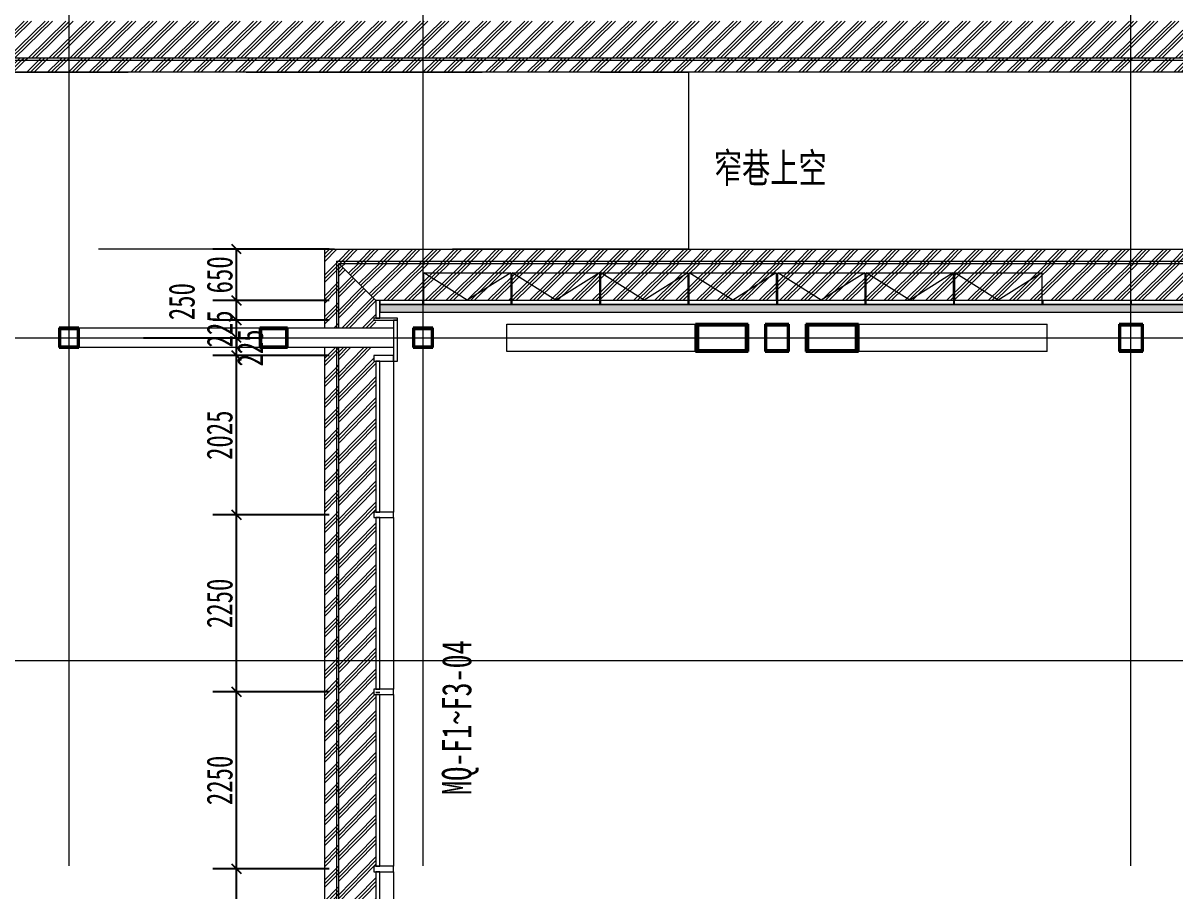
# Model space of a CAD drawing. Header units: millimetres. Extents: x 124696 to 347024, y 412631 to 564609.
# Drawn here: x 158087 to 172731, y 480822 to 491852 of the extents above; entities that cross this region are included whole.
import ezdxf

# ---------------------------------------------------------------- set-up
doc = ezdxf.new("R2010")
doc.units = ezdxf.units.MM
doc.header["$LTSCALE"] = 1500
doc.header["$MEASUREMENT"] = 0
for name, pattern in [('二层平面图$0$IMPORT-216002', [3, 2, -1]), ('二层平面图$0$划线 2mm', [3.6, 2, -1.6]), ('二层平面图$0$轴网线_12_3_3_3 mm', [21, 12, -3, 3, -3])]:
    doc.linetypes.add(name, pattern=pattern)
doc.layers.add('0-建筑底图', color=7, linetype='Continuous')
for name, color, linetype, lineweight in [('二层平面图$0$0-1', 7, 'Continuous', 5), ('二层平面图$0$A-LINE', 7, 'Continuous', 9), ('二层平面图$0$A-LINE-1', 7, '二层平面图$0$IMPORT-216002', 9), ('二层平面图$0$A-WALL-2', 170, 'Continuous', 20), ('二层平面图$0$A-WALL-CURT-PANEL-2', 7, 'Continuous', 9), ('二层平面图$0$A-WALL-CURT-PANEL-3', 140, 'Continuous', 9), ('二层平面图$0$A-WALL-CURT-STILE-2', 7, 'Continuous', 9), ('二层平面图$0$A-WALL-CURT-STILE-3', 7, 'Continuous', 9), ('二层平面图$0$A-WINDOW', 51, 'Continuous', 9), ('二层平面图$0$A-WINDOW-1', 51, '二层平面图$0$划线 2mm', 9), ('二层平面图$0$ANNO-DIMS', 3, 'Continuous', 15), ('二层平面图$0$ANNO-DOTE-1', 10, '二层平面图$0$轴网线_12_3_3_3 mm', 15), ('二层平面图$0$ANNO-TEXT', 7, 'Continuous', 15), ('二层平面图$0$FLOR', 91, 'Continuous', 9), ('二层平面图$0$FLOR-PATT', 99, 'Continuous', 9), ('二层平面图$0$S-BEAM', 4, 'Continuous', 9), ('二层平面图$0$S-BEAM-1', 7, 'Continuous', 9), ('二层平面图$0$S-BEAM-2', 130, 'Continuous', 35), ('二层平面图$0$S-COLU', 7, 'Continuous', 9), ('二层平面图$0$S-COLU-1', 250, 'Continuous', 5), ('二层平面图$0$S-COLU-2', 130, 'Continuous', 35), ('二层平面图$0$WALL-HATCH', 252, 'Continuous', 9), ('二层平面图$0$WALL-IDEN', 233, 'Continuous', 15)]:
    doc.layers.add(name, color=color, linetype=linetype, lineweight=lineweight)
doc.styles.add('二层平面图$0$黑体', font='simhei.ttf', dxfattribs={"width": 0.7, "height": 375})
doc.styles.add('二层平面图$0$黑体_5', font='simhei.ttf', dxfattribs={"width": 0.7, "height": 330})
doc.styles.add('二层平面图$0$黑体_B', font='', dxfattribs={"width": 0.7, "height": 375})
doc.styles.get('二层平面图$0$黑体_B').set_extended_font_data('SimHei', bold=True)
doc.dimstyles.new('二层平面图$0$直线_2_2mm_黑体_引线_文字在上', dxfattribs={"dimscale": 304.8, "dimtxt": 412.811453, "dimasz": 0.393701, "dimexe": 0.984252, "dimexo": 0.0625, "dimgap": 0.147638, "dimtad": 1, "dimdec": 0, "dimzin": 0, "dimdsep": 46, "dimtxsty": '二层平面图$0$黑体_5', "dimblk1": '二层平面图$0$_Oblique', "dimblk2": '二层平面图$0$_Oblique', "dimsah": 1, "dimcen": 0.09, "dimazin": 0, "dimtfac": 1, "dimtdec": 4, "dimtix": 1, "dimtmove": 0, "dimatfit": 3, "dimfxl": 3.937008, "dimfxlon": 1, "dimtvp": 1, "dimtolj": 1, "dimtzin": 0, "dimarcsym": 2})
doc.dimstyles.new('二层平面图$0$直线_2_2mm_黑体_引线_文字在上_2', dxfattribs={"dimscale": 304.8, "dimtxt": 412.811453, "dimasz": 0.393701, "dimexe": 0.984252, "dimexo": 0.0625, "dimgap": 0.147638, "dimtad": 1, "dimdec": 0, "dimzin": 0, "dimdsep": 46, "dimtxsty": '二层平面图$0$黑体_5', "dimblk1": '二层平面图$0$_Oblique', "dimblk2": '二层平面图$0$_Oblique', "dimsah": 1, "dimcen": 0.09, "dimazin": 0, "dimtfac": 1, "dimtdec": 4, "dimtix": 1, "dimtmove": 2, "dimatfit": 3, "dimfxl": 3.937008, "dimfxlon": 1, "dimtvp": 1, "dimtolj": 1, "dimtzin": 0, "dimarcsym": 2})
pattern_1 = [(45, (0, 0), (-132.5825, 132.5825), []), (45, (46.88, 0), (0, 265.16504), []), (45, (-46.88, 0), (0, 265.16504), [])]

# ---------------------------------------------------------------- blocks, each defined once
blk = doc.blocks.new('二层平面图$0$S-梁-钢-箱形1 - _-300x350x14x14-V38-104-2F')
at = {"layer": '二层平面图$0$S-BEAM-1'}
h = blk.add_hatch(color=256, dxfattribs=at)
h.paths.add_polyline_path([(23535, 15575), (23535, 15925), (22865, 15925), (22865, 15575)])
h.paths.add_polyline_path([(23504, 15589), (22896, 15589), (22896, 15911), (23504, 15911), (23504, 15614)])
for p, q in [((23535, 15925), (25935, 15925)), ((25935, 15575), (23535, 15575))]:
    blk.add_line(p, q, dxfattribs=at)
at = {"layer": '二层平面图$0$S-BEAM-2'}
for p, q in [((23535, 15925), (22865, 15925)), ((22865, 15925), (22865, 15575)), ((22896, 15589), (22896, 15911)), ((22896, 15911), (23504, 15911)), ((23504, 15911), (23504, 15589)), ((23535, 15575), (23535, 15925)), ((22865, 15575), (23535, 15575)), ((23504, 15589), (22896, 15589))]:
    blk.add_line(p, q, dxfattribs=at)
blk = doc.blocks.new('二层平面图$0$S-梁-钢-箱形1 - _-300x350x14x14-V39-104-2F')
at = {"layer": '二层平面图$0$S-BEAM-1'}
h = blk.add_hatch(color=256, dxfattribs=at)
h.paths.add_polyline_path([(22135, 15575), (22135, 15925), (21465, 15925), (21465, 15575)])
h.paths.add_polyline_path([(22104, 15589), (21496, 15589), (21496, 15911), (22104, 15911), (22104, 15614)])
for p, q in [((19065, 15925), (21465, 15925)), ((21465, 15575), (19065, 15575))]:
    blk.add_line(p, q, dxfattribs=at)
at = {"layer": '二层平面图$0$S-BEAM-2'}
for p, q in [((22135, 15925), (21465, 15925)), ((21465, 15925), (21465, 15575)), ((21496, 15589), (21496, 15911)), ((21496, 15911), (22104, 15911)), ((22104, 15911), (22104, 15589)), ((22135, 15575), (22135, 15925)), ((21465, 15575), (22135, 15575)), ((22104, 15589), (21496, 15589))]:
    blk.add_line(p, q, dxfattribs=at)
blk = doc.blocks.new('二层平面图$0$S-梁-钢-箱形1 - _-250x250x12x12-2248756-104-2F')
at = {"layer": '二层平面图$0$S-BEAM-1'}
h = blk.add_hatch(color=256, dxfattribs=at)
h.paths.add_polyline_path([(16277, 31375), (16277, 31625), (15923, 31625), (15923, 31375)])
h.paths.add_polyline_path([(16260, 31387), (15940, 31387), (15940, 31613), (16260, 31613)])
for p, q in [((16277, 31625), (17625, 31625)), ((17625, 31375), (16277, 31375))]:
    blk.add_line(p, q, dxfattribs=at)
at = {"layer": '二层平面图$0$S-BEAM-2'}
for p, q in [((16277, 31625), (15923, 31625)), ((15923, 31625), (15923, 31375)), ((15940, 31387), (15940, 31613)), ((15940, 31613), (16260, 31613)), ((16260, 31613), (16260, 31387)), ((16277, 31375), (16277, 31625)), ((15923, 31375), (16277, 31375)), ((16260, 31387), (15940, 31387))]:
    blk.add_line(p, q, dxfattribs=at)
blk = doc.blocks.new('二层平面图$0$S-柱-钢-矩形管 - _-300x350x14x14-1974236-104-2F')
at = {"layer": '二层平面图$0$S-COLU'}
h = blk.add_hatch(color=256, dxfattribs=at)
h.paths.add_polyline_path([(-150, -175), (150, -175), (150, 175), (-150, 175), (-150, 148)])
h.paths.add_polyline_path([(-136, -161), (-136, 161), (136, 161), (136, -161)])
at = {"layer": '二层平面图$0$S-COLU-2'}
for p, q in [((150, 175), (-150, 175)), ((-150, 175), (-150, -175)), ((-136, -161), (-136, 161)), ((-136, 161), (136, 161)), ((136, 161), (136, -161)), ((150, -175), (150, 175)), ((-150, -175), (150, -175)), ((136, -161), (-136, -161))]:
    blk.add_line(p, q, dxfattribs=at)
blk = doc.blocks.new('二层平面图$0$S-梁-钢-箱形1 - _-250x250x12x12-2196296-104-2F')
at = {"layer": '二层平面图$0$S-BEAM-1'}
for p, q in [((-2250, -113), (-2250, 113)), ((-2125, 125), (173, 125)), ((173, -125), (-2125, -125))]:
    blk.add_line(p, q, dxfattribs=at)
blk = doc.blocks.new('二层平面图$0$SHS-Structure-Center_rvt-1-104-2F')
at = {"layer": '二层平面图$0$S-COLU-1'}
h = blk.add_hatch(color=256, dxfattribs=at)
h.paths.add_polyline_path([(13625, 31375), (13625, 31625), (13375, 31625), (13375, 31375)])
h.paths.add_polyline_path([(13613, 31387), (13387, 31387), (13387, 31613), (13613, 31613)])
h = blk.add_hatch(color=256, dxfattribs=at)
h.paths.add_polyline_path([(17875, 31375), (18125, 31375), (18125, 31625), (17875, 31625)])
h.paths.add_polyline_path([(18113, 31387), (17887, 31387), (17887, 31613), (18113, 31613)])
at = {"layer": '二层平面图$0$S-COLU-2'}
for p, q in [((13625, 31625), (13375, 31625)), ((13375, 31625), (13375, 31375)), ((13387, 31613), (13613, 31613)), ((13387, 31387), (13387, 31613)), ((13613, 31613), (13613, 31387)), ((13625, 31375), (13625, 31625)), ((18125, 31625), (17875, 31625)), ((17875, 31625), (17875, 31375)), ((17887, 31613), (18113, 31613)), ((17887, 31387), (17887, 31613)), ((18113, 31613), (18113, 31387)), ((18125, 31375), (18125, 31625)), ((13375, 31375), (13625, 31375)), ((13613, 31387), (13387, 31387)), ((17875, 31375), (18125, 31375)), ((18113, 31387), (17887, 31387))]:
    blk.add_line(p, q, dxfattribs=at)
at = {"layer": '二层平面图$0$S-BEAM'}
for name, p in [('二层平面图$0$S-梁-钢-箱形1 - _-300x350x14x14-V39-104-2F', (0, 15750)), ('二层平面图$0$S-梁-钢-箱形1 - _-300x350x14x14-V38-104-2F', (0, 15750)), ('二层平面图$0$S-梁-钢-箱形1 - _-250x250x12x12-2196296-104-2F', (15750, 31500)), ('二层平面图$0$S-梁-钢-箱形1 - _-250x250x12x12-2248756-104-2F', (0, 0))]:
    blk.add_blockref(name, p, dxfattribs=at)
at = {"layer": '二层平面图$0$S-COLU'}
for p in [(22500, 31500), (27000, 31500)]:
    blk.add_blockref('二层平面图$0$S-柱-钢-矩形管 - _-300x350x14x14-1974236-104-2F', p, dxfattribs=at)
blk = doc.blocks.new('二层平面图$0$系统嵌板 - 深灰色蜂窝铝板-12129158-104-2F')
at = {"layer": '二层平面图$0$A-WALL-CURT-PANEL-3'}
for p, q in [((260, 0), (-260, 0)), ((-260, 0), (-260, -50)), ((260, -50), (260, 0)), ((-260, -50), (260, -50))]:
    blk.add_line(p, q, dxfattribs=at)
blk = doc.blocks.new('二层平面图$0$系统嵌板 - 深灰色蜂窝铝板_25-12129202-104-2F')
at = {"layer": '二层平面图$0$A-WALL-CURT-PANEL-3'}
for p, q in [((150, 0), (-150, 0)), ((-150, 0), (-150, -25)), ((150, -25), (150, 0)), ((-150, -25), (150, -25))]:
    blk.add_line(p, q, dxfattribs=at)
blk = doc.blocks.new('二层平面图$0$楼板 斜檐口 - 楼板 斜檐口-3571289-104-2F')
at = {"layer": '二层平面图$0$FLOR-PATT'}
h = blk.add_hatch(dxfattribs=at)
h.set_pattern_fill('FP_99', color=256, style=0, pattern_type=2)
h.set_pattern_definition([(44.366, (0, 1579.26), (-132.58266, 129.6791), []), (44.366, (46.88, 1579.26), (-0.0003, 259.3593), []), (44.366, (-46.88, 1579.26), (-0.0003, 259.3593), [])])
h.paths.add_polyline_path([(30371, 35055), (30555, 35055), (31000, 35500), (31000, 35525), (12400, 35525), (12400, 35055), (29254, 35055)])
h = blk.add_hatch(dxfattribs=at)
h.set_pattern_fill('FP_47', color=256, style=0, pattern_type=2)
h.set_pattern_definition(pattern_1)
h.paths.add_polyline_path([(16930, 21195), (16930, 21225), (16900, 21225), (16900, 21195), (16902, 21195)])
h.paths.add_polyline_path([(16900, 21375), (16930, 21375), (16930, 31375), (16900, 31375), (16900, 22216)])
h.paths.add_polyline_path([(16928, 31625), (16930, 31625), (16930, 32445), (30555, 32445), (30555, 35055), (12400, 35055), (12400, 35025), (30525, 35025), (30525, 32475), (16900, 32475), (16900, 31625)])
h = blk.add_hatch(dxfattribs=at)
h.set_pattern_fill('FP_47', color=256, style=0, pattern_type=2)
h.set_pattern_definition(pattern_1)
h.paths.add_polyline_path([(16762, 21195), (16900, 21195), (16900, 31375), (16750, 31375), (16750, 21195)])
h.paths.add_polyline_path([(16866, 31625), (16900, 31625), (16900, 32475), (30525, 32475), (30525, 35025), (12400, 35025), (12400, 34875), (30375, 34875), (30375, 32625), (16750, 32625), (16750, 31625)])
h = blk.add_hatch(dxfattribs=at)
h.set_pattern_fill('FP_96', color=256, style=0, pattern_type=2)
h.set_pattern_definition([(45.634, (794.28, 0), (-129.6791, 132.5827), []), (45.634, (840.13, 0), (0.0011, 265.165), []), (45.634, (748.43, 0), (0.0011, 265.165), [])])
h.paths.add_polyline_path([(17400, 20723), (17400, 22465), (17375, 22465), (17375, 22535), (17400, 22535), (17400, 24715), (17375, 24715), (17375, 24785), (17400, 24785), (17400, 26965), (17375, 26965), (17375, 27035), (17400, 27035), (17400, 29215), (17375, 29215), (17375, 29285), (17400, 29285), (17400, 31205), (17375, 31205), (17375, 31275), (17400, 31275), (17400, 31375), (16930, 31375), (16930, 21195)])
h.paths.add_polyline_path([(17400, 31625), (17400, 31725), (17375, 31725), (17375, 31750), (17400, 31750), (17400, 31975), (16930, 32445), (16930, 31625)])
h = blk.add_hatch(dxfattribs=at)
h.set_pattern_fill('FP_97', color=256, style=0, pattern_type=2)
h.set_pattern_definition([(44.366, (0, 1344.09), (-132.58266, 129.6791), []), (44.366, (46.88, 1344.09), (-0.0003, 259.3593), []), (44.366, (-46.88, 1344.09), (-0.0003, 259.3593), [])])
h.paths.add_polyline_path([(30555, 31975), (31000, 31975), (31000, 32000), (30555, 32445), (16930, 32445), (17400, 31975), (30379, 31975)])
at = {"layer": '二层平面图$0$A-LINE'}
for p, q in [((30555, 35055), (12400, 35055)), ((30525, 35025), (12400, 35025)), ((30375, 34875), (12400, 34875)), ((16750, 31625), (16750, 32625)), ((16750, 32625), (30375, 32625)), ((16900, 32475), (16900, 31625)), ((16900, 32475), (30525, 32475)), ((16930, 31625), (16930, 32445)), ((16930, 32445), (30555, 32445)), ((16750, 21195), (16750, 31375)), ((16900, 31375), (16900, 21195)), ((16930, 21195), (16930, 31375))]:
    blk.add_line(p, q, dxfattribs=at)
at = {"layer": '二层平面图$0$FLOR'}
blk.add_line((17400, 31975), (16930, 32445), dxfattribs=at)
blk = doc.blocks.new('二层平面图$0$矩形竖梃 - 幕墙龙骨_70_250-11836727-104-2F')
at = {"layer": '二层平面图$0$A-WALL-CURT-STILE-3'}
for p, q in [((0, 25), (-70, 25)), ((-70, 25), (-70, -225)), ((0, -225), (0, 25)), ((-70, -225), (0, -225))]:
    blk.add_line(p, q, dxfattribs=at)
blk = doc.blocks.new('二层平面图$0$系统嵌板 - 白色艾特板-12951026-104-2F')
at = {"layer": '二层平面图$0$A-WALL-CURT-PANEL-3'}
for p, q in [((558.5, 0), (-558.5, 0)), ((-558.5, 0), (-558.5, -50)), ((558.5, -50), (558.5, 0)), ((-558.5, -50), (558.5, -50))]:
    blk.add_line(p, q, dxfattribs=at)
blk = doc.blocks.new('二层平面图$0$系统嵌板 - 白色艾特板-12950994-104-2F')
at = {"layer": '二层平面图$0$A-WALL-CURT-PANEL-3'}
for p, q in [((558.5, 0), (-558.5, 0)), ((-558.5, 0), (-558.5, -50)), ((558.5, -50), (558.5, 0)), ((-558.5, -50), (558.5, -50))]:
    blk.add_line(p, q, dxfattribs=at)
blk = doc.blocks.new('二层平面图$0$系统嵌板 - 白色艾特板-12951069-104-2F')
at = {"layer": '二层平面图$0$A-WALL-CURT-PANEL-3'}
for p, q in [((273, 0), (-273, 0)), ((-273, 0), (-273, -50)), ((273, -50), (273, 0)), ((-273, -50), (273, -50))]:
    blk.add_line(p, q, dxfattribs=at)
blk = doc.blocks.new('二层平面图$0$系统嵌板 - 白色艾特板-12951025-104-2F')
at = {"layer": '二层平面图$0$A-WALL-CURT-PANEL-3'}
for p, q in [((558.5, 0), (-558.5, 0)), ((-558.5, 0), (-558.5, -50)), ((558.5, -50), (558.5, 0)), ((-558.5, -50), (558.5, -50))]:
    blk.add_line(p, q, dxfattribs=at)
blk = doc.blocks.new('二层平面图$0$系统嵌板 - 深灰色蜂窝铝板-12153462-104-2F')
at = {"layer": '二层平面图$0$A-WALL-CURT-PANEL-3'}
for p, q in [((112.5, 0), (-112.5, 0)), ((-112.5, 0), (-112.5, -50)), ((112.5, -50), (112.5, 0)), ((-112.5, -50), (112.5, -50))]:
    blk.add_line(p, q, dxfattribs=at)
blk = doc.blocks.new('二层平面图$0$系统嵌板 - 00S-玻璃-12648780-104-2F')
at = {"layer": '二层平面图$0$A-WALL-CURT-PANEL-3'}
for p, q in [((960, 50), (-960, 50)), ((-960, 50), (-960, 0)), ((-960, 0), (960, 0)), ((960, 0), (960, 50))]:
    blk.add_line(p, q, dxfattribs=at)
blk = doc.blocks.new('二层平面图$0$系统嵌板 - 00S-玻璃-12648781-104-2F')
at = {"layer": '二层平面图$0$A-WALL-CURT-PANEL-3'}
for p, q in [((1090, 50), (-1090, 50)), ((-1090, 50), (-1090, 0)), ((-1090, 0), (1090, 0)), ((1090, 0), (1090, 50))]:
    blk.add_line(p, q, dxfattribs=at)
blk = doc.blocks.new('二层平面图$0$矩形竖梃 - 幕墙龙骨_20_225_隐框-12530038-104-2F')
at = {"layer": '二层平面图$0$A-WALL-CURT-STILE-2'}
blk.add_line((17625, 31205), (17625, 29285), dxfattribs=at)
blk = doc.blocks.new('二层平面图$0$矩形竖梃 - 幕墙龙骨_20_225_隐框-12502224-104-2F')
at = {"layer": '二层平面图$0$A-WALL-CURT-STILE-2'}
blk.add_line((17625, 29215), (17625, 27035), dxfattribs=at)
blk = doc.blocks.new('二层平面图$0$矩形竖梃 - 幕墙龙骨_70_250-12494320-104-2F')
at = {"layer": '二层平面图$0$A-WALL-CURT-STILE-3'}
for p, q in [((-35, 25), (35, 25)), ((-35, -225), (-35, 25)), ((35, 25), (35, -225)), ((35, -225), (-35, -225))]:
    blk.add_line(p, q, dxfattribs=at)
blk = doc.blocks.new('二层平面图$0$A-嵌板_上悬铝窗 - SC1111_-13127255-104-2F')
at = {"layer": '二层平面图$0$A-WINDOW-1'}
for p, q in [((0, 2.5), (-553.5, 352.5)), ((-553.5, 352.5), (553.5, 352.5)), ((-553.5, 2.5), (-553.5, 352.5)), ((553.5, 352.5), (0, 2.5)), ((553.5, 352.5), (553.5, 2.5))]:
    blk.add_line(p, q, dxfattribs=at)
blk = doc.blocks.new('二层平面图$0$A-嵌板_上悬铝窗 - SC1111_-13127256-104-2F')
at = {"layer": '二层平面图$0$A-WINDOW-1'}
for p, q in [((0, 2.5), (-553.5, 352.5)), ((-553.5, 352.5), (553.5, 352.5)), ((-553.5, 2.5), (-553.5, 352.5)), ((553.5, 352.5), (0, 2.5)), ((553.5, 352.5), (553.5, 2.5))]:
    blk.add_line(p, q, dxfattribs=at)
blk = doc.blocks.new('二层平面图$0$矩形竖梃 - 8 x 50 mm 蜂窝铝板幕墙开缝-12387415-104-2F')
at = {"layer": '二层平面图$0$A-WALL-CURT-STILE-3'}
for p, q in [((-4, 50), (4, 50)), ((-4, 0), (-4, 50)), ((4, 0), (-4, 0)), ((4, 50), (4, 0))]:
    blk.add_line(p, q, dxfattribs=at)
blk = doc.blocks.new('二层平面图$0$_Oblique')
at = {"color": 0, "linetype": 'ByBlock', "lineweight": -2}
blk.add_line((-0.5, -0.5), (0.5, 0.5), dxfattribs=at)
blk = doc.blocks.new('*D2426')
at = {"layer": '二层平面图$0$ANNO-DIMS', "color": 0, "lineweight": -2, "transparency": 16777216}
for p, q in [((16808, 24750), (15327, 24750)), ((15627, 22500), (15627, 24750)), ((16808, 22500), (15327, 22500))]:
    blk.add_line(p, q, dxfattribs=at)
at = {"layer": '二层平面图$0$ANNO-DIMS', "color": 0, "lineweight": -2, "transparency": 16777216, "xscale": 120, "yscale": 120, "zscale": 120}
for p, rotation in [((15627, 24750), 90), ((15627, 22500), 270)]:
    blk.add_blockref('二层平面图$0$_Oblique', p, dxfattribs=dict(at, rotation=rotation))
at = {"layer": '二层平面图$0$ANNO-DIMS', "color": 0, "transparency": 16777216, "insert": (15415, 23625), "char_height": 330, "width": 806.42, "attachment_point": 5, "rotation": 90, "style": '二层平面图$0$黑体_5'}
blk.add_mtext('\\A1;2250', dxfattribs=at)
blk = doc.blocks.new('*D2427')
at = {"layer": '二层平面图$0$ANNO-DIMS', "color": 0, "lineweight": -2, "transparency": 16777216}
for p, q in [((16808, 27000), (15327, 27000)), ((15627, 24750), (15627, 27000)), ((16808, 24750), (15327, 24750))]:
    blk.add_line(p, q, dxfattribs=at)
at = {"layer": '二层平面图$0$ANNO-DIMS', "color": 0, "lineweight": -2, "transparency": 16777216, "xscale": 120, "yscale": 120, "zscale": 120}
for p, rotation in [((15627, 27000), 90), ((15627, 24750), 270)]:
    blk.add_blockref('二层平面图$0$_Oblique', p, dxfattribs=dict(at, rotation=rotation))
at = {"layer": '二层平面图$0$ANNO-DIMS', "color": 0, "transparency": 16777216, "insert": (15415, 25875), "char_height": 330, "width": 806.42, "attachment_point": 5, "rotation": 90, "style": '二层平面图$0$黑体_5'}
blk.add_mtext('\\A1;2250', dxfattribs=at)
blk = doc.blocks.new('*D2428')
at = {"layer": '二层平面图$0$ANNO-DIMS', "color": 0, "lineweight": -2, "transparency": 16777216}
for p, q in [((16808, 29250), (15327, 29250)), ((15627, 27000), (15627, 29250)), ((16808, 27000), (15327, 27000))]:
    blk.add_line(p, q, dxfattribs=at)
at = {"layer": '二层平面图$0$ANNO-DIMS', "color": 0, "lineweight": -2, "transparency": 16777216, "xscale": 120, "yscale": 120, "zscale": 120}
for p, rotation in [((15627, 29250), 90), ((15627, 27000), 270)]:
    blk.add_blockref('二层平面图$0$_Oblique', p, dxfattribs=dict(at, rotation=rotation))
at = {"layer": '二层平面图$0$ANNO-DIMS', "color": 0, "transparency": 16777216, "insert": (15415, 28125), "char_height": 330, "width": 806.42, "attachment_point": 5, "rotation": 90, "style": '二层平面图$0$黑体_5'}
blk.add_mtext('\\A1;2250', dxfattribs=at)
blk = doc.blocks.new('*D2429')
at = {"layer": '二层平面图$0$ANNO-DIMS', "color": 0, "lineweight": -2, "transparency": 16777216}
for p, q in [((16808, 31275), (15327, 31275)), ((15627, 29250), (15627, 31275)), ((16808, 29250), (15327, 29250))]:
    blk.add_line(p, q, dxfattribs=at)
at = {"layer": '二层平面图$0$ANNO-DIMS', "color": 0, "lineweight": -2, "transparency": 16777216, "xscale": 120, "yscale": 120, "zscale": 120}
for p, rotation in [((15627, 31275), 90), ((15627, 29250), 270)]:
    blk.add_blockref('二层平面图$0$_Oblique', p, dxfattribs=dict(at, rotation=rotation))
at = {"layer": '二层平面图$0$ANNO-DIMS', "color": 0, "transparency": 16777216, "insert": (15415, 30262), "char_height": 330, "width": 806.42, "attachment_point": 5, "rotation": 90, "style": '二层平面图$0$黑体_5'}
blk.add_mtext('\\A1;2025', dxfattribs=at)
blk = doc.blocks.new('*D2430')
at = {"layer": '二层平面图$0$ANNO-DIMS', "color": 0, "lineweight": -2, "transparency": 16777216}
for p, q in [((14446, 31500), (15927, 31500)), ((15627, 31275), (15627, 31500)), ((16808, 31275), (15327, 31275))]:
    blk.add_line(p, q, dxfattribs=at)
at = {"layer": '二层平面图$0$ANNO-DIMS', "color": 0, "lineweight": -2, "transparency": 16777216, "xscale": 120, "yscale": 120, "zscale": 120}
for p, rotation in [((15627, 31500), 90), ((15627, 31275), 270)]:
    blk.add_blockref('二层平面图$0$_Oblique', p, dxfattribs=dict(at, rotation=rotation))
at = {"layer": '二层平面图$0$ANNO-DIMS', "color": 0, "transparency": 16777216, "insert": (15636, 31135), "char_height": 330, "width": 604.82, "attachment_point": 1, "rotation": 90, "line_spacing_factor": 0.872751, "style": '二层平面图$0$黑体_5'}
blk.add_mtext('\\A1;225', dxfattribs=at)
blk = doc.blocks.new('*D2363')
at = {"layer": '二层平面图$0$ANNO-DIMS', "color": 0, "lineweight": -2, "transparency": 16777216}
for p, q in [((15627, 31725), (15627, 31845)), ((16808, 31725), (15327, 31725)), ((15627, 31500), (15627, 31725)), ((14446, 31500), (15927, 31500)), ((15627, 31500), (15627, 31380))]:
    blk.add_line(p, q, dxfattribs=at)
at = {"layer": '二层平面图$0$ANNO-DIMS', "color": 0, "lineweight": -2, "transparency": 16777216, "xscale": 120, "yscale": 120, "zscale": 120}
for p, rotation in [((15627, 31725), 270), ((15627, 31500), 90)]:
    blk.add_blockref('二层平面图$0$_Oblique', p, dxfattribs=dict(at, rotation=rotation))
at = {"layer": '二层平面图$0$ANNO-DIMS', "color": 0, "transparency": 16777216, "insert": (15417, 31613), "char_height": 330, "width": 604.82, "attachment_point": 5, "rotation": 90, "style": '二层平面图$0$黑体_5'}
blk.add_mtext('\\A1;225', dxfattribs=at)
blk = doc.blocks.new('*D2364')
at = {"layer": '二层平面图$0$ANNO-DIMS', "color": 0, "lineweight": -2, "transparency": 16777216}
for p, q in [((16808, 31975), (15327, 31975)), ((15627, 31725), (15627, 31975)), ((16808, 31725), (15327, 31725))]:
    blk.add_line(p, q, dxfattribs=at)
at = {"layer": '二层平面图$0$ANNO-DIMS', "color": 0, "lineweight": -2, "transparency": 16777216, "xscale": 120, "yscale": 120, "zscale": 120}
for p, rotation in [((15627, 31975), 90), ((15627, 31725), 270)]:
    blk.add_blockref('二层平面图$0$_Oblique', p, dxfattribs=dict(at, rotation=rotation))
at = {"layer": '二层平面图$0$ANNO-DIMS', "color": 0, "transparency": 16777216, "insert": (14766, 31724), "char_height": 330, "width": 604.82, "attachment_point": 1, "rotation": 90, "line_spacing_factor": 0.872751, "style": '二层平面图$0$黑体_5'}
blk.add_mtext('\\A1;250', dxfattribs=at)
blk = doc.blocks.new('*D2365')
at = {"layer": '二层平面图$0$ANNO-DIMS', "color": 0, "lineweight": -2, "transparency": 16777216}
for p, q in [((16808, 32625), (15327, 32625)), ((15627, 31975), (15627, 32625)), ((16808, 31975), (15327, 31975))]:
    blk.add_line(p, q, dxfattribs=at)
at = {"layer": '二层平面图$0$ANNO-DIMS', "color": 0, "lineweight": -2, "transparency": 16777216, "xscale": 120, "yscale": 120, "zscale": 120}
for p, rotation in [((15627, 32625), 90), ((15627, 31975), 270)]:
    blk.add_blockref('二层平面图$0$_Oblique', p, dxfattribs=dict(at, rotation=rotation))
at = {"layer": '二层平面图$0$ANNO-DIMS', "color": 0, "transparency": 16777216, "insert": (15415, 32300), "char_height": 330, "width": 604.82, "attachment_point": 5, "rotation": 90, "style": '二层平面图$0$黑体_5'}
blk.add_mtext('\\A1;650', dxfattribs=at)
blk = doc.blocks.new('二层平面图')
at = {"layer": '二层平面图$0$WALL-HATCH'}
h = blk.add_hatch(dxfattribs=at)
h.set_pattern_fill('FP_124', color=8, angle=-113.578, style=0, pattern_type=2)
h.set_pattern_definition([(246.422, (40449.556, 31917.38), (-0.21196, -152.88676), [26.213, -13.882, 69.19, -13.882, -42.855]), (246.422, (40449.556, 31917.38), (-0.21196, -152.88676), [-123.167, 26.213, -16.642]), (293.58, (40489.474, 31917.38), (66.51436, -0.00144), [26.213, -13.882, 69.26, -13.882, -42.855]), (293.58, (40489.474, 31917.38), (66.51436, -0.00144), [-123.237, 26.213, -16.642]), (180, (40489.47, 31917.38), (-2e-11, -152.4), [39.907, -26.604]), (180, (40456.22, 31780.22), (-2e-11, -152.4), [39.907, -26.604]), (270, (40500, 31893.26), (66.513, -7e-12), [12.722, -139.678]), (270, (40466.744, 31817.06), (66.513, -7e-12), [12.722, -139.678]), (270, (40439.04, 31893.26), (66.513, -7e-12), [12.722, -139.678]), (270, (40405.784, 31817.06), (66.513, -7e-12), [12.722, -139.678])])
h.paths.add_polyline_path([(67925, 31825), (67925, 31925), (40775, 31925), (40775, 31825), (66567.8, 31825)])
h.paths.add_polyline_path([(30671.8, 31825), (31225, 31825), (31225, 31925), (17450, 31925), (17450, 31825), (27910.6, 31825)])
at = {"layer": '二层平面图$0$A-LINE', "color": 8}
for p, q in [((19064.5, 31325), (19064.5, 31675)), ((25935.5, 31325), (25935.5, 31675)), ((17400, 26995), (17450, 26995))]:
    blk.add_line(p, q, dxfattribs=at)
at = {"layer": '二层平面图$0$A-LINE-1', "color": 8}
for p, q in [((-6750, 34875.4), (21375, 34875.4)), ((21375, 34875.4), (21375, 32625)), ((21375, 32625), (7875, 32625))]:
    blk.add_line(p, q, dxfattribs=at)
at = {"layer": '二层平面图$0$A-WALL-2', "color": 8}
for p, q in [((31225, 31925), (17450, 31925)), ((17450, 31925), (17450, 31825)), ((17450, 31825), (31225, 31825))]:
    blk.add_line(p, q, dxfattribs=at)
at = {"layer": '二层平面图$0$ANNO-DOTE-1', "color": 8}
for p, q in [((13500, -6710.3), (13500, 106757.2)), ((18000, -6710.3), (18000, 106757.2)), ((27000, -6710.3), (27000, 106757.2)), ((-18896.2, 31500), (161528.2, 31500)), ((-18896.2, 27400), (161528.2, 27400))]:
    blk.add_line(p, q, dxfattribs=at)
at = {"layer": '二层平面图$0$0-1', "color": 8}
blk.add_blockref('二层平面图$0$SHS-Structure-Center_rvt-1-104-2F', (0, 0), dxfattribs=at)
at = {"layer": '二层平面图$0$A-LINE', "color": 8}
blk.add_blockref('二层平面图$0$楼板 斜檐口 - 楼板 斜檐口-3571289-104-2F', (0, 0), dxfattribs=at)
at = {"layer": '二层平面图$0$A-WALL-CURT-PANEL-2', "color": 8}
for name, p, rotation in [('二层平面图$0$系统嵌板 - 深灰色蜂窝铝板-12153462-104-2F', (17400, 31862.5), 90), ('二层平面图$0$系统嵌板 - 深灰色蜂窝铝板_25-12129202-104-2F', (17525, 31725), 180), ('二层平面图$0$系统嵌板 - 深灰色蜂窝铝板-12129158-104-2F', (17625, 31465), 90), ('二层平面图$0$系统嵌板 - 00S-玻璃-12648780-104-2F', (17400, 30245), 269.9999999999999), ('二层平面图$0$系统嵌板 - 00S-玻璃-12648781-104-2F', (17400, 28125), 269.9999999999999), ('二层平面图$0$系统嵌板 - 00S-玻璃-12648781-104-2F', (17400, 25875), 269.9999999999999), ('二层平面图$0$系统嵌板 - 00S-玻璃-12648781-104-2F', (17400, 23625), 269.9999999999999)]:
    blk.add_blockref(name, p, dxfattribs=dict(at, rotation=rotation))
for name, p in [('二层平面图$0$系统嵌板 - 白色艾特板-12951069-104-2F', (17723, 31975)), ('二层平面图$0$系统嵌板 - 白色艾特板-12951026-104-2F', (18562.5, 31975)), ('二层平面图$0$系统嵌板 - 白色艾特板-12951026-104-2F', (19687.5, 31975)), ('二层平面图$0$系统嵌板 - 白色艾特板-12951026-104-2F', (20812.5, 31975)), ('二层平面图$0$系统嵌板 - 白色艾特板-12951025-104-2F', (21937.5, 31975)), ('二层平面图$0$系统嵌板 - 白色艾特板-12951026-104-2F', (23062.5, 31975)), ('二层平面图$0$系统嵌板 - 白色艾特板-12951026-104-2F', (24187.5, 31975)), ('二层平面图$0$系统嵌板 - 白色艾特板-12951026-104-2F', (25312.5, 31975)), ('二层平面图$0$系统嵌板 - 白色艾特板-12950994-104-2F', (26437.5, 31975)), ('二层平面图$0$系统嵌板 - 白色艾特板-12950994-104-2F', (27562.5, 31975))]:
    blk.add_blockref(name, p, dxfattribs=at)
at = {"layer": '二层平面图$0$A-WALL-CURT-STILE-2', "color": 8, "extrusion": (0, 0, -1)}
for name, p, rotation in [('二层平面图$0$矩形竖梃 - 8 x 50 mm 蜂窝铝板幕墙开缝-12387415-104-2F', (-18000, 31975), 180), ('二层平面图$0$矩形竖梃 - 8 x 50 mm 蜂窝铝板幕墙开缝-12387415-104-2F', (-19125, 31975), 180), ('二层平面图$0$矩形竖梃 - 8 x 50 mm 蜂窝铝板幕墙开缝-12387415-104-2F', (-20250, 31975), 180), ('二层平面图$0$矩形竖梃 - 8 x 50 mm 蜂窝铝板幕墙开缝-12387415-104-2F', (-21375, 31975), 180), ('二层平面图$0$矩形竖梃 - 8 x 50 mm 蜂窝铝板幕墙开缝-12387415-104-2F', (-22500, 31975), 180), ('二层平面图$0$矩形竖梃 - 8 x 50 mm 蜂窝铝板幕墙开缝-12387415-104-2F', (-23625, 31975), 180), ('二层平面图$0$矩形竖梃 - 8 x 50 mm 蜂窝铝板幕墙开缝-12387415-104-2F', (-24750, 31975), 180), ('二层平面图$0$矩形竖梃 - 8 x 50 mm 蜂窝铝板幕墙开缝-12387415-104-2F', (-25875, 31975), 180), ('二层平面图$0$矩形竖梃 - 8 x 50 mm 蜂窝铝板幕墙开缝-12387415-104-2F', (-27000, 31975), 180), ('二层平面图$0$矩形竖梃 - 幕墙龙骨_70_250-12494320-104-2F', (-17400, 29250), 270.0000000000001), ('二层平面图$0$矩形竖梃 - 幕墙龙骨_70_250-12494320-104-2F', (-17400, 27000), 270.0000000000001), ('二层平面图$0$矩形竖梃 - 幕墙龙骨_70_250-12494320-104-2F', (-17400, 24750), 270.0000000000001)]:
    blk.add_blockref(name, p, dxfattribs=dict(at, rotation=rotation))
at = {"layer": '二层平面图$0$A-WALL-CURT-STILE-2', "color": 8, "rotation": 89.99999999999991}
blk.add_blockref('二层平面图$0$矩形竖梃 - 幕墙龙骨_70_250-11836727-104-2F', (17400, 31275), dxfattribs=at)
at = {"layer": '二层平面图$0$A-WALL-CURT-STILE-2', "color": 8}
for name, p in [('二层平面图$0$矩形竖梃 - 幕墙龙骨_20_225_隐框-12530038-104-2F', (0, 0)), ('二层平面图$0$矩形竖梃 - 幕墙龙骨_20_225_隐框-12502224-104-2F', (0, 0)), ('二层平面图$0$矩形竖梃 - 幕墙龙骨_20_225_隐框-12502224-104-2F', (0, -2250)), ('二层平面图$0$矩形竖梃 - 幕墙龙骨_20_225_隐框-12502224-104-2F', (0, -4500))]:
    blk.add_blockref(name, p, dxfattribs=at)
at = {"layer": '二层平面图$0$A-WINDOW', "color": 8}
for name, p in [('二层平面图$0$A-嵌板_上悬铝窗 - SC1111_-13127255-104-2F', (18562.5, 31975)), ('二层平面图$0$A-嵌板_上悬铝窗 - SC1111_-13127255-104-2F', (19687.5, 31975)), ('二层平面图$0$A-嵌板_上悬铝窗 - SC1111_-13127255-104-2F', (20812.5, 31975)), ('二层平面图$0$A-嵌板_上悬铝窗 - SC1111_-13127256-104-2F', (21937.5, 31975)), ('二层平面图$0$A-嵌板_上悬铝窗 - SC1111_-13127255-104-2F', (23062.5, 31975)), ('二层平面图$0$A-嵌板_上悬铝窗 - SC1111_-13127255-104-2F', (24187.5, 31975)), ('二层平面图$0$A-嵌板_上悬铝窗 - SC1111_-13127255-104-2F', (25312.5, 31975))]:
    blk.add_blockref(name, p, dxfattribs=at)
at = {"layer": '二层平面图$0$ANNO-TEXT', "color": 8, "insert": (21698.3, 33845.2), "char_height": 375, "width": 1919.24, "attachment_point": 1, "style": '二层平面图$0$黑体_B'}
blk.add_mtext('窄巷上空', dxfattribs=at)
at = {"layer": '二层平面图$0$WALL-IDEN', "color": 8, "insert": (18239.2, 25691.1), "char_height": 375, "width": 2592.657, "attachment_point": 1, "rotation": 90, "style": '二层平面图$0$黑体'}
blk.add_mtext('MQ-F1~F3-04', dxfattribs=at)
at = {"layer": '二层平面图$0$ANNO-DIMS', "color": 8}
for base, p1, p2, override, picture, middle in [((15626.9, 32625), (16826.9, 31975), (16826.9, 32625), {"dimpost": '<>', "dimfxl": 650}, '*D2365', (15415, 32300)), ((15626.9, 31725), (14426.9, 31500), (16826.9, 31725), {"dimpost": '<>', "dimfxl": 2410.523802}, '*D2363', (15416.9, 31612.5)), ((15626.9, 31275), (16826.9, 29250), (16826.9, 31275), {"dimpost": '<>', "dimfxl": 2025}, '*D2429', (15415, 30262.5)), ((15626.9, 29250), (16826.9, 27000), (16826.9, 29250), {"dimpost": '<>', "dimfxl": 2250}, '*D2428', (15415, 28125)), ((15626.9, 27000), (16826.9, 24750), (16826.9, 27000), {"dimpost": '<>', "dimfxl": 2250}, '*D2427', (15415, 25875)), ((15626.9, 24750), (16826.9, 22500), (16826.9, 24750), {"dimpost": '<>', "dimfxl": 2250}, '*D2426', (15415, 23625))]:
    dim = blk.add_linear_dim(base=base, p1=p1, p2=p2, angle=90, dimstyle='二层平面图$0$直线_2_2mm_黑体_引线_文字在上', override=override, dxfattribs=at)
    dim.commit()
    dim.dimension.update_dxf_attribs({"geometry": picture, "text_midpoint": middle})
for base, p1, p2, override, picture, middle in [((15626.9, 31975), (16826.9, 31725), (16826.9, 31975), {"dimpost": '<>', "dimfxl": 250}, '*D2364', (14986.3, 32025.9)), ((15626.9, 31500), (16826.9, 31275), (14426.9, 31500), {"dimpost": '<>', "dimfxl": 2410.523802}, '*D2430', (15856.4, 31437.9))]:
    dim = blk.add_linear_dim(base=base, p1=p1, p2=p2, angle=90, dimstyle='二层平面图$0$直线_2_2mm_黑体_引线_文字在上_2', override=override, dxfattribs=at)
    dim.commit()
    dim.dimension.update_dxf_attribs({"geometry": picture, "text_midpoint": middle, "dimtype": 160, "text_rotation": 90})

msp = doc.modelspace()

# ---------------------------------------------------------------- block references
at = {"layer": '0-建筑底图'}
msp.add_blockref('二层平面图', (145172, 456352), dxfattribs=at)

doc.saveas('drawing.dxf')
